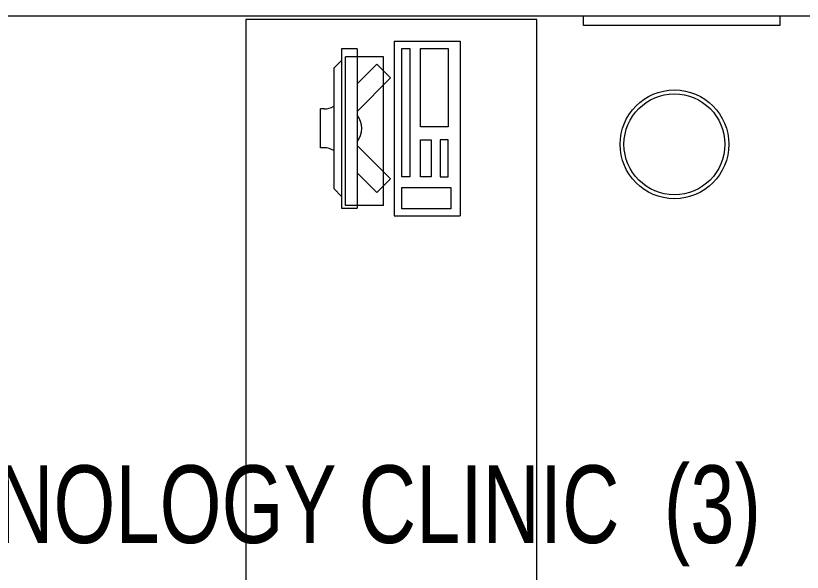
# Model space of a CAD drawing. Header units: millimetres. Extents: x -2143172 to 5255, y -610845 to 279739.
# Drawn here: x -1060450 to -1058424, y -577556 to -576123 of the extents above; entities that cross this region are included whole.
import ezdxf

# ---------------------------------------------------------------- set-up
doc = ezdxf.new("R2010")
doc.units = ezdxf.units.MM
doc.header["$LTSCALE"] = 30
doc.linetypes.add('HIDDEN', pattern=[9.525, 6.35, -3.175])
doc.layers.get('0').update_dxf_attribs({"lineweight": 5})
for name, color, linetype, lineweight in [('72_EGR_BASE_TEXT', 7, 'Continuous', 5), ('LOADING', 163, 'Continuous', 5), ('Walls', 32, 'Continuous', 5)]:
    doc.layers.add(name, color=color, linetype=linetype, lineweight=lineweight)
doc.styles.add('X3G_ENTITY_9EC9', font='swisscl.ttf', dxfattribs={"height": 0.2})

# ---------------------------------------------------------------- blocks, each defined once
blk = doc.blocks.new('WM00001-P')
blk.add_circle((0, 0), 0.14)
at = {"color": 8}
blk.add_circle((0, 0), 0.13, dxfattribs=at)
blk = doc.blocks.new('ITCWLS1-P')
for p, q in [((-0.17, 0.45), (-0.17, 0)), ((-0.17, 0.45), (0, 0.45)), ((0, 0.45), (0, 0)), ((-0.2651, 0.43, 0), (-0.3051, 0.43, 0)), ((-0.3051, 0.43, 0), (-0.3051, 0.02, 0)), ((-0.2651, 0.43, 0), (-0.2651, 0.02, 0)), ((-0.1496, 0.4305), (-0.1291, 0.4305)), ((-0.1291, 0.4305), (-0.1291, 0.4089)), ((-0.3251, 0.38, 0), (-0.3051, 0.4, 0)), ((-0.3251, 0.38, 0), (-0.3251, 0.07, 0)), ((-0.3251, 0.07, 0), (-0.3051, 0.05, 0)), ((-0.3051, 0.02, 0), (-0.2651, 0.02, 0)), ((-0.17, 0), (0, 0))]:
    blk.add_line(p, q)
at = {"color": 8, "linetype": 'HIDDEN'}
for p, q in [((-0.197, 0.4094), (-0.295, 0.4094)), ((-0.295, 0.0264), (-0.295, 0.4094)), ((-0.197, 0.0264), (-0.197, 0.4094)), ((-0.197, 0.0264), (-0.295, 0.0264))]:
    blk.add_line(p, q, dxfattribs=at)
at = {"color": 1, "extrusion": (2.48281e-10, 3.18408e-10, -1)}
for p, q in [((-0.2651, 0.3395), (-0.2144, 0.3902)), ((-0.1791, 0.3548), (-0.2144, 0.3902)), ((-0.2651, 0.2688), (-0.1791, 0.3548))]:
    blk.add_line(p, q, dxfattribs=at)
at = {"color": 1}
for p, q in [((-0.3503, 0.275), (-0.3596, 0.275)), ((-0.3596, 0.175), (-0.3596, 0.275)), ((-0.3503, 0.175), (-0.3596, 0.175))]:
    blk.add_line(p, q, dxfattribs=at)
at = {"color": 1, "extrusion": (2.48281e-10, -3.18408e-10, -1)}
for p, q in [((-0.2651, 0.1812), (-0.1791, 0.0952)), ((-0.2651, 0.1105), (-0.2144, 0.0598)), ((-0.1791, 0.0952), (-0.2144, 0.0598))]:
    blk.add_line(p, q, dxfattribs=at)
blk.add_lwpolyline([(-0.1291, 0.4089), (-0.1291, 0.1), (-0.1496, 0.1), (-0.1496, 0.4305)])
for points in [[(-0.1019, 0.4305), (-0.0304, 0.4305), (-0.0304, 0.2294), (-0.1019, 0.2294)], [(-0.1019, 0.1954), (-0.0747, 0.1954), (-0.0747, 0.1), (-0.1019, 0.1)], [(-0.0304, 0.1954), (-0.0508, 0.1954), (-0.0508, 0.1), (-0.0304, 0.1)], [(-0.1496, 0.0727), (-0.0236, 0.0727), (-0.0236, 0.0182), (-0.1496, 0.0182)]]:
    blk.add_lwpolyline(points, close=True)
at = {"color": 250, "linetype": 'Continuous'}
for points in [[(-0.1496, 0.1), (-0.1496, 0.1), (-0.1496, 0.1), (-0.1496, 0.1), (-0.1496, 0.1), (-0.1496, 0.1), (-0.1496, 0.1), (-0.1496, 0.1), (-0.1496, 0.1)], [(-0.1496, 0.1), (-0.1496, 0.1), (-0.1496, 0.1), (-0.1496, 0.1), (-0.1496, 0.1), (-0.1496, 0.1), (-0.1496, 0.1), (-0.1496, 0.1), (-0.1496, 0.1), (-0.1496, 0.1), (-0.1496, 0.1), (-0.1496, 0.1), (-0.1496, 0.1), (-0.1496, 0.1), (-0.1496, 0.1), (-0.1496, 0.1), (-0.1496, 0.1), (-0.1496, 0.1)], [(-0.1496, 0.1), (-0.1496, 0.1), (-0.1496, 0.1), (-0.1496, 0.1), (-0.1496, 0.1), (-0.1496, 0.1), (-0.1496, 0.1), (-0.1496, 0.1), (-0.1496, 0.1), (-0.1496, 0.1)], [(-0.1496, 0.1), (-0.1496, 0.1), (-0.1496, 0.1), (-0.1496, 0.1), (-0.1496, 0.1), (-0.1496, 0.1), (-0.1496, 0.1)], [(-0.1496, 0.1), (-0.1496, 0.1), (-0.1496, 0.1), (-0.1496, 0.1), (-0.1496, 0.1), (-0.1496, 0.1), (-0.1496, 0.1), (-0.1496, 0.1), (-0.1496, 0.1), (-0.1496, 0.1)], [(-0.1496, 0.1), (-0.1496, 0.1), (-0.1496, 0.1), (-0.1496, 0.1), (-0.1496, 0.1), (-0.1496, 0.1), (-0.1496, 0.1), (-0.1496, 0.1), (-0.1496, 0.1), (-0.1496, 0.1), (-0.1496, 0.1), (-0.1496, 0.1), (-0.1496, 0.1), (-0.1496, 0.1), (-0.1496, 0.1)], [(-0.1496, 0.1), (-0.1496, 0.1), (-0.1496, 0.1), (-0.1496, 0.1), (-0.1496, 0.1), (-0.1496, 0.1), (-0.1496, 0.1), (-0.1496, 0.1), (-0.1496, 0.1), (-0.1496, 0.1)], [(-0.1496, 0.1), (-0.1496, 0.1), (-0.1496, 0.1), (-0.1496, 0.1), (-0.1496, 0.1), (-0.1496, 0.1), (-0.1496, 0.1), (-0.1496, 0.1), (-0.1496, 0.1), (-0.1496, 0.1)], [(-0.1496, 0.1), (-0.1496, 0.1), (-0.1496, 0.1), (-0.1496, 0.1), (-0.1496, 0.1), (-0.1496, 0.1), (-0.1496, 0.1), (-0.1496, 0.1), (-0.1496, 0.1), (-0.1496, 0.1), (-0.1496, 0.1), (-0.1496, 0.1), (-0.1496, 0.1), (-0.1496, 0.1), (-0.1496, 0.1), (-0.1496, 0.1), (-0.1496, 0.1), (-0.1496, 0.1), (-0.1496, 0.1), (-0.1496, 0.1), (-0.1496, 0.1), (-0.1496, 0.1), (-0.1496, 0.1), (-0.1496, 0.1), (-0.1496, 0.1), (-0.1496, 0.1), (-0.1496, 0.1), (-0.1496, 0.1), (-0.1496, 0.1), (-0.1496, 0.1), (-0.1496, 0.1), (-0.1496, 0.1), (-0.1496, 0.1), (-0.1496, 0.1), (-0.1496, 0.1), (-0.1496, 0.1), (-0.1496, 0.1), (-0.1496, 0.1), (-0.1496, 0.1), (-0.1496, 0.1), (-0.1496, 0.1), (-0.1496, 0.1), (-0.1496, 0.1), (-0.1496, 0.1), (-0.1496, 0.1), (-0.1496, 0.1), (-0.1496, 0.1), (-0.1496, 0.1), (-0.1496, 0.1), (-0.1496, 0.1), (-0.1496, 0.1), (-0.1496, 0.1), (-0.1496, 0.1), (-0.1496, 0.1)], [(-0.1496, 0.1), (-0.1496, 0.1), (-0.1496, 0.1), (-0.1496, 0.1), (-0.1496, 0.1), (-0.1496, 0.1), (-0.1496, 0.1), (-0.1496, 0.1), (-0.1496, 0.1), (-0.1496, 0.1), (-0.1496, 0.1), (-0.1496, 0.1), (-0.1496, 0.1), (-0.1496, 0.1), (-0.1496, 0.1), (-0.1496, 0.1), (-0.1496, 0.1), (-0.1496, 0.1), (-0.1496, 0.1), (-0.1496, 0.1), (-0.1496, 0.1), (-0.1496, 0.1), (-0.1496, 0.1), (-0.1496, 0.1), (-0.1496, 0.1), (-0.1496, 0.1), (-0.1496, 0.1), (-0.1496, 0.1), (-0.1496, 0.1), (-0.1496, 0.1), (-0.1496, 0.1), (-0.1496, 0.1), (-0.1496, 0.1), (-0.1496, 0.1), (-0.1496, 0.1), (-0.1496, 0.1), (-0.1496, 0.1), (-0.1496, 0.1), (-0.1496, 0.1), (-0.1496, 0.1), (-0.1496, 0.1), (-0.1496, 0.1), (-0.1496, 0.1), (-0.1496, 0.1), (-0.1496, 0.1), (-0.1496, 0.1), (-0.1496, 0.1), (-0.1496, 0.1), (-0.1496, 0.1), (-0.1496, 0.1), (-0.1496, 0.1), (-0.1496, 0.1), (-0.1496, 0.1), (-0.1496, 0.1), (-0.1496, 0.1), (-0.1496, 0.1), (-0.1496, 0.1), (-0.1496, 0.1), (-0.1496, 0.1), (-0.1496, 0.1), (-0.1496, 0.1), (-0.1496, 0.1), (-0.1496, 0.1), (-0.1496, 0.1), (-0.1496, 0.1), (-0.1496, 0.1), (-0.1496, 0.1), (-0.1496, 0.1), (-0.1496, 0.1), (-0.1496, 0.1), (-0.1496, 0.1), (-0.1496, 0.1), (-0.1496, 0.1), (-0.1496, 0.1), (-0.1496, 0.1), (-0.1496, 0.1), (-0.1496, 0.1), (-0.1496, 0.1), (-0.1496, 0.1), (-0.1496, 0.1), (-0.1496, 0.1), (-0.1496, 0.1), (-0.1496, 0.1), (-0.1496, 0.1), (-0.1496, 0.1), (-0.1496, 0.1), (-0.1496, 0.1), (-0.1496, 0.1), (-0.1496, 0.1)], [(-0.1496, 0.1), (-0.1496, 0.1), (-0.1496, 0.1), (-0.1496, 0.1), (-0.1496, 0.1), (-0.1496, 0.1), (-0.1496, 0.1), (-0.1496, 0.1), (-0.1496, 0.1), (-0.1496, 0.1), (-0.1496, 0.1), (-0.1496, 0.1)], [(-0.1496, 0.1), (-0.1496, 0.1), (-0.1496, 0.1), (-0.1496, 0.1), (-0.1496, 0.1), (-0.1496, 0.1), (-0.1496, 0.1)], [(-0.1496, 0.1), (-0.1496, 0.1), (-0.1496, 0.1), (-0.1496, 0.1), (-0.1496, 0.1), (-0.1496, 0.1), (-0.1496, 0.1), (-0.1496, 0.1), (-0.1496, 0.1), (-0.1496, 0.1), (-0.1496, 0.1), (-0.1496, 0.1), (-0.1496, 0.1), (-0.1496, 0.1), (-0.1496, 0.1), (-0.1496, 0.1), (-0.1496, 0.1)], [(-0.1496, 0.1), (-0.1496, 0.1), (-0.1496, 0.1), (-0.1496, 0.1), (-0.1496, 0.1), (-0.1496, 0.1), (-0.1496, 0.1), (-0.1496, 0.1), (-0.1496, 0.1), (-0.1496, 0.1), (-0.1496, 0.1), (-0.1496, 0.1), (-0.1496, 0.1), (-0.1496, 0.1), (-0.1496, 0.1), (-0.1496, 0.1), (-0.1496, 0.1), (-0.1496, 0.1), (-0.1496, 0.1), (-0.1496, 0.1), (-0.1496, 0.1), (-0.1496, 0.1), (-0.1496, 0.1), (-0.1496, 0.1), (-0.1496, 0.1), (-0.1496, 0.1), (-0.1496, 0.1), (-0.1496, 0.1), (-0.1496, 0.1), (-0.1496, 0.1), (-0.1496, 0.1), (-0.1496, 0.1), (-0.1496, 0.1), (-0.1496, 0.1), (-0.1496, 0.1), (-0.1496, 0.1), (-0.1496, 0.1), (-0.1496, 0.1), (-0.1496, 0.1), (-0.1496, 0.1), (-0.1496, 0.1), (-0.1496, 0.1), (-0.1496, 0.1), (-0.1496, 0.1), (-0.1496, 0.1), (-0.1496, 0.1), (-0.1496, 0.1), (-0.1496, 0.1), (-0.1496, 0.1), (-0.1496, 0.1), (-0.1496, 0.1), (-0.1496, 0.1), (-0.1496, 0.1), (-0.1496, 0.1), (-0.1496, 0.1), (-0.1496, 0.1), (-0.1496, 0.1), (-0.1496, 0.1), (-0.1496, 0.1), (-0.1496, 0.1), (-0.1496, 0.1), (-0.1496, 0.1), (-0.1496, 0.1), (-0.1496, 0.1), (-0.1496, 0.1), (-0.1496, 0.1), (-0.1496, 0.1), (-0.1496, 0.1), (-0.1496, 0.1), (-0.1496, 0.1), (-0.1496, 0.1), (-0.1496, 0.1), (-0.1496, 0.1), (-0.1496, 0.1), (-0.1496, 0.1), (-0.1496, 0.1), (-0.1496, 0.1), (-0.1496, 0.1), (-0.1496, 0.1), (-0.1496, 0.1), (-0.1496, 0.1), (-0.1496, 0.1), (-0.1496, 0.1), (-0.1496, 0.1), (-0.1496, 0.1), (-0.1496, 0.1), (-0.1496, 0.1), (-0.1496, 0.1), (-0.1496, 0.1), (-0.1496, 0.1), (-0.1496, 0.1), (-0.1496, 0.1), (-0.1496, 0.1), (-0.1496, 0.1), (-0.1496, 0.1), (-0.1496, 0.1), (-0.1496, 0.1), (-0.1496, 0.1), (-0.1496, 0.1), (-0.1496, 0.1), (-0.1496, 0.1), (-0.1496, 0.1), (-0.1496, 0.1), (-0.1496, 0.1), (-0.1496, 0.1), (-0.1496, 0.1), (-0.1496, 0.1), (-0.1496, 0.1), (-0.1496, 0.1), (-0.1496, 0.1), (-0.1496, 0.1)], [(-0.1496, 0.1), (-0.1496, 0.1), (-0.1496, 0.1), (-0.1496, 0.1), (-0.1496, 0.1), (-0.1496, 0.1), (-0.1496, 0.1), (-0.1496, 0.1)]]:
    blk.add_lwpolyline(points, dxfattribs=at)
for points in [[(-0.1496, 0.1), (-0.1496, 0.1), (-0.1496, 0.1), (-0.1496, 0.1), (-0.1496, 0.1), (-0.1496, 0.1), (-0.1496, 0.1), (-0.1496, 0.1), (-0.1496, 0.1), (-0.1496, 0.1), (-0.1496, 0.1), (-0.1496, 0.1), (-0.1496, 0.1), (-0.1496, 0.1), (-0.1496, 0.1), (-0.1496, 0.1), (-0.1496, 0.1), (-0.1496, 0.1), (-0.1496, 0.1), (-0.1496, 0.1), (-0.1496, 0.1), (-0.1496, 0.1), (-0.1496, 0.1), (-0.1496, 0.1), (-0.1496, 0.1), (-0.1496, 0.1), (-0.1496, 0.1), (-0.1496, 0.1), (-0.1496, 0.1), (-0.1496, 0.1), (-0.1496, 0.1), (-0.1496, 0.1), (-0.1496, 0.1), (-0.1496, 0.1), (-0.1496, 0.1), (-0.1496, 0.1), (-0.1496, 0.1), (-0.1496, 0.1), (-0.1496, 0.1), (-0.1496, 0.1), (-0.1496, 0.1), (-0.1496, 0.1), (-0.1496, 0.1), (-0.1496, 0.1), (-0.1496, 0.1), (-0.1496, 0.1), (-0.1496, 0.1), (-0.1496, 0.1), (-0.1496, 0.1), (-0.1496, 0.1), (-0.1496, 0.1), (-0.1496, 0.1), (-0.1496, 0.1), (-0.1496, 0.1), (-0.1496, 0.1), (-0.1496, 0.1), (-0.1496, 0.1), (-0.1496, 0.1), (-0.1496, 0.1), (-0.1496, 0.1), (-0.1496, 0.1), (-0.1496, 0.1), (-0.1496, 0.1), (-0.1496, 0.1), (-0.1496, 0.1), (-0.1496, 0.1), (-0.1496, 0.1), (-0.1496, 0.1), (-0.1496, 0.1), (-0.1496, 0.1), (-0.1496, 0.1), (-0.1496, 0.1), (-0.1496, 0.1), (-0.1496, 0.1), (-0.1496, 0.1), (-0.1496, 0.1), (-0.1496, 0.1), (-0.1496, 0.1), (-0.1496, 0.1), (-0.1496, 0.1), (-0.1496, 0.1), (-0.1496, 0.1), (-0.1496, 0.1), (-0.1496, 0.1), (-0.1496, 0.1), (-0.1496, 0.1), (-0.1496, 0.1), (-0.1496, 0.1), (-0.1496, 0.1), (-0.1496, 0.1), (-0.1496, 0.1), (-0.1496, 0.1), (-0.1496, 0.1), (-0.1496, 0.1), (-0.1496, 0.1), (-0.1496, 0.1), (-0.1496, 0.1), (-0.1496, 0.1), (-0.1496, 0.1), (-0.1496, 0.1), (-0.1496, 0.1), (-0.1496, 0.1), (-0.1496, 0.1), (-0.1496, 0.1), (-0.1496, 0.1), (-0.1496, 0.1), (-0.1496, 0.1), (-0.1496, 0.1), (-0.1496, 0.1), (-0.1496, 0.1), (-0.1496, 0.1), (-0.1496, 0.1), (-0.1496, 0.1), (-0.1496, 0.1), (-0.1496, 0.1), (-0.1496, 0.1), (-0.1496, 0.1), (-0.1496, 0.1), (-0.1496, 0.1), (-0.1496, 0.1), (-0.1496, 0.1), (-0.1496, 0.1), (-0.1496, 0.1), (-0.1496, 0.1), (-0.1496, 0.1), (-0.1496, 0.1), (-0.1496, 0.1), (-0.1496, 0.1), (-0.1496, 0.1), (-0.1496, 0.1), (-0.1496, 0.1), (-0.1496, 0.1), (-0.1496, 0.1), (-0.1496, 0.1), (-0.1496, 0.1), (-0.1496, 0.1), (-0.1496, 0.1), (-0.1496, 0.1), (-0.1496, 0.1), (-0.1496, 0.1), (-0.1496, 0.1), (-0.1496, 0.1), (-0.1496, 0.1), (-0.1496, 0.1), (-0.1496, 0.1), (-0.1496, 0.1), (-0.1496, 0.1), (-0.1496, 0.1), (-0.1496, 0.1), (-0.1496, 0.1), (-0.1496, 0.1), (-0.1496, 0.1), (-0.1496, 0.1), (-0.1496, 0.1), (-0.1496, 0.1), (-0.1496, 0.1), (-0.1496, 0.1), (-0.1496, 0.1), (-0.1496, 0.1), (-0.1496, 0.1), (-0.1496, 0.1), (-0.1496, 0.1), (-0.1496, 0.1), (-0.1496, 0.1), (-0.1496, 0.1), (-0.1496, 0.1), (-0.1496, 0.1), (-0.1496, 0.1), (-0.1496, 0.1), (-0.1496, 0.1), (-0.1496, 0.1), (-0.1496, 0.1), (-0.1496, 0.1), (-0.1496, 0.1), (-0.1496, 0.1), (-0.1496, 0.1), (-0.1496, 0.1), (-0.1496, 0.1), (-0.1496, 0.1), (-0.1496, 0.1), (-0.1496, 0.1), (-0.1496, 0.1), (-0.1496, 0.1), (-0.1496, 0.1), (-0.1496, 0.1), (-0.1496, 0.1), (-0.1496, 0.1), (-0.1496, 0.1), (-0.1496, 0.1), (-0.1496, 0.1), (-0.1496, 0.1), (-0.1496, 0.1), (-0.1496, 0.1), (-0.1496, 0.1), (-0.1496, 0.1), (-0.1496, 0.1), (-0.1496, 0.1), (-0.1496, 0.1), (-0.1496, 0.1), (-0.1496, 0.1), (-0.1496, 0.1), (-0.1496, 0.1), (-0.1496, 0.1), (-0.1496, 0.1), (-0.1496, 0.1), (-0.1496, 0.1), (-0.1496, 0.1), (-0.1496, 0.1), (-0.1496, 0.1), (-0.1496, 0.1), (-0.1496, 0.1), (-0.1496, 0.1), (-0.1496, 0.1), (-0.1496, 0.1), (-0.1496, 0.1), (-0.1496, 0.1), (-0.1496, 0.1), (-0.1496, 0.1), (-0.1496, 0.1), (-0.1496, 0.1), (-0.1496, 0.1), (-0.1496, 0.1), (-0.1496, 0.1), (-0.1496, 0.1), (-0.1496, 0.1), (-0.1496, 0.1), (-0.1496, 0.1), (-0.1496, 0.1), (-0.1496, 0.1), (-0.1496, 0.1), (-0.1496, 0.1), (-0.1496, 0.1), (-0.1496, 0.1), (-0.1496, 0.1), (-0.1496, 0.1), (-0.1496, 0.1), (-0.1496, 0.1), (-0.1496, 0.1), (-0.1496, 0.1), (-0.1496, 0.1), (-0.1496, 0.1), (-0.1496, 0.1), (-0.1496, 0.1), (-0.1496, 0.1), (-0.1496, 0.1), (-0.1496, 0.1), (-0.1496, 0.1), (-0.1496, 0.1), (-0.1496, 0.1), (-0.1496, 0.1), (-0.1496, 0.1), (-0.1496, 0.1), (-0.1496, 0.1), (-0.1496, 0.1), (-0.1496, 0.1), (-0.1496, 0.1), (-0.1496, 0.1), (-0.1496, 0.1), (-0.1496, 0.1), (-0.1496, 0.1), (-0.1496, 0.1), (-0.1496, 0.1), (-0.1496, 0.1), (-0.1496, 0.1), (-0.1496, 0.1), (-0.1496, 0.1), (-0.1496, 0.1), (-0.1496, 0.1), (-0.1496, 0.1), (-0.1496, 0.1), (-0.1496, 0.1), (-0.1496, 0.1), (-0.1496, 0.1), (-0.1496, 0.1), (-0.1496, 0.1), (-0.1496, 0.1), (-0.1496, 0.1)], [(-0.1496, 0.1), (-0.1496, 0.1), (-0.1496, 0.1), (-0.1496, 0.1), (-0.1496, 0.1), (-0.1496, 0.1), (-0.1496, 0.1), (-0.1496, 0.1), (-0.1496, 0.1), (-0.1496, 0.1), (-0.1496, 0.1), (-0.1496, 0.1), (-0.1496, 0.1), (-0.1496, 0.1), (-0.1496, 0.1), (-0.1496, 0.1), (-0.1496, 0.1), (-0.1496, 0.1), (-0.1496, 0.1), (-0.1496, 0.1), (-0.1496, 0.1), (-0.1496, 0.1), (-0.1496, 0.1), (-0.1496, 0.1), (-0.1496, 0.1), (-0.1496, 0.1), (-0.1496, 0.1), (-0.1496, 0.1), (-0.1496, 0.1), (-0.1496, 0.1), (-0.1496, 0.1), (-0.1496, 0.1), (-0.1496, 0.1), (-0.1496, 0.1), (-0.1496, 0.1), (-0.1496, 0.1), (-0.1496, 0.1), (-0.1496, 0.1), (-0.1496, 0.1), (-0.1496, 0.1), (-0.1496, 0.1), (-0.1496, 0.1), (-0.1496, 0.1), (-0.1496, 0.1), (-0.1496, 0.1), (-0.1496, 0.1), (-0.1496, 0.1), (-0.1496, 0.1), (-0.1496, 0.1), (-0.1496, 0.1), (-0.1496, 0.1), (-0.1496, 0.1), (-0.1496, 0.1), (-0.1496, 0.1), (-0.1496, 0.1), (-0.1496, 0.1), (-0.1496, 0.1), (-0.1496, 0.1), (-0.1496, 0.1), (-0.1496, 0.1), (-0.1496, 0.1), (-0.1496, 0.1), (-0.1496, 0.1), (-0.1496, 0.1), (-0.1496, 0.1), (-0.1496, 0.1), (-0.1496, 0.1), (-0.1496, 0.1), (-0.1496, 0.1), (-0.1496, 0.1), (-0.1496, 0.1), (-0.1496, 0.1), (-0.1496, 0.1), (-0.1496, 0.1), (-0.1496, 0.1), (-0.1496, 0.1), (-0.1496, 0.1), (-0.1496, 0.1), (-0.1496, 0.1), (-0.1496, 0.1), (-0.1496, 0.1), (-0.1496, 0.1), (-0.1496, 0.1), (-0.1496, 0.1), (-0.1496, 0.1), (-0.1496, 0.1), (-0.1496, 0.1), (-0.1496, 0.1), (-0.1496, 0.1), (-0.1496, 0.1), (-0.1496, 0.1), (-0.1496, 0.1), (-0.1496, 0.1), (-0.1496, 0.1), (-0.1496, 0.1), (-0.1496, 0.1), (-0.1496, 0.1), (-0.1496, 0.1), (-0.1496, 0.1), (-0.1496, 0.1), (-0.1496, 0.1), (-0.1496, 0.1), (-0.1496, 0.1), (-0.1496, 0.1), (-0.1496, 0.1), (-0.1496, 0.1), (-0.1496, 0.1), (-0.1496, 0.1), (-0.1496, 0.1), (-0.1496, 0.1), (-0.1496, 0.1), (-0.1496, 0.1), (-0.1496, 0.1), (-0.1496, 0.1), (-0.1496, 0.1), (-0.1496, 0.1), (-0.1496, 0.1), (-0.1496, 0.1), (-0.1496, 0.1), (-0.1496, 0.1), (-0.1496, 0.1), (-0.1496, 0.1), (-0.1496, 0.1), (-0.1496, 0.1), (-0.1496, 0.1), (-0.1496, 0.1), (-0.1496, 0.1), (-0.1496, 0.1), (-0.1496, 0.1), (-0.1496, 0.1), (-0.1496, 0.1), (-0.1496, 0.1), (-0.1496, 0.1), (-0.1496, 0.1), (-0.1496, 0.1), (-0.1496, 0.1), (-0.1496, 0.1), (-0.1496, 0.1), (-0.1496, 0.1), (-0.1496, 0.1), (-0.1496, 0.1), (-0.1496, 0.1), (-0.1496, 0.1), (-0.1496, 0.1), (-0.1496, 0.1), (-0.1496, 0.1), (-0.1496, 0.1), (-0.1496, 0.1), (-0.1496, 0.1), (-0.1496, 0.1), (-0.1496, 0.1), (-0.1496, 0.1), (-0.1496, 0.1), (-0.1496, 0.1), (-0.1496, 0.1), (-0.1496, 0.1), (-0.1496, 0.1), (-0.1496, 0.1), (-0.1496, 0.1), (-0.1496, 0.1), (-0.1496, 0.1), (-0.1496, 0.1), (-0.1496, 0.1), (-0.1496, 0.1), (-0.1496, 0.1), (-0.1496, 0.1), (-0.1496, 0.1), (-0.1496, 0.1), (-0.1496, 0.1), (-0.1496, 0.1), (-0.1496, 0.1), (-0.1496, 0.1), (-0.1496, 0.1), (-0.1496, 0.1), (-0.1496, 0.1), (-0.1496, 0.1), (-0.1496, 0.1), (-0.1496, 0.1), (-0.1496, 0.1), (-0.1496, 0.1), (-0.1496, 0.1), (-0.1496, 0.1), (-0.1496, 0.1), (-0.1496, 0.1), (-0.1496, 0.1), (-0.1496, 0.1), (-0.1496, 0.1), (-0.1496, 0.1), (-0.1496, 0.1), (-0.1496, 0.1), (-0.1496, 0.1), (-0.1496, 0.1), (-0.1496, 0.1), (-0.1496, 0.1), (-0.1496, 0.1), (-0.1496, 0.1), (-0.1496, 0.1), (-0.1496, 0.1), (-0.1496, 0.1), (-0.1496, 0.1), (-0.1496, 0.1), (-0.1496, 0.1), (-0.1496, 0.1), (-0.1496, 0.1), (-0.1496, 0.1), (-0.1496, 0.1), (-0.1496, 0.1), (-0.1496, 0.1), (-0.1496, 0.1), (-0.1496, 0.1), (-0.1496, 0.1), (-0.1496, 0.1), (-0.1496, 0.1), (-0.1496, 0.1)], [(-0.1496, 0.1), (-0.1496, 0.1), (-0.1496, 0.1), (-0.1496, 0.1), (-0.1496, 0.1), (-0.1496, 0.1), (-0.1496, 0.1), (-0.1496, 0.1), (-0.1496, 0.1), (-0.1496, 0.1), (-0.1496, 0.1), (-0.1496, 0.1), (-0.1496, 0.1), (-0.1496, 0.1), (-0.1496, 0.1), (-0.1496, 0.1), (-0.1496, 0.1), (-0.1496, 0.1), (-0.1496, 0.1), (-0.1496, 0.1), (-0.1496, 0.1), (-0.1496, 0.1), (-0.1496, 0.1), (-0.1496, 0.1), (-0.1496, 0.1), (-0.1496, 0.1), (-0.1496, 0.1), (-0.1496, 0.1), (-0.1496, 0.1), (-0.1496, 0.1), (-0.1496, 0.1), (-0.1496, 0.1), (-0.1496, 0.1), (-0.1496, 0.1), (-0.1496, 0.1), (-0.1496, 0.1), (-0.1496, 0.1), (-0.1496, 0.1), (-0.1496, 0.1), (-0.1496, 0.1), (-0.1496, 0.1), (-0.1496, 0.1), (-0.1496, 0.1), (-0.1496, 0.1), (-0.1496, 0.1), (-0.1496, 0.1), (-0.1496, 0.1), (-0.1496, 0.1), (-0.1496, 0.1), (-0.1496, 0.1), (-0.1496, 0.1), (-0.1496, 0.1), (-0.1496, 0.1), (-0.1496, 0.1), (-0.1496, 0.1), (-0.1496, 0.1), (-0.1496, 0.1), (-0.1496, 0.1), (-0.1496, 0.1), (-0.1496, 0.1), (-0.1496, 0.1), (-0.1496, 0.1), (-0.1496, 0.1), (-0.1496, 0.1), (-0.1496, 0.1), (-0.1496, 0.1), (-0.1496, 0.1), (-0.1496, 0.1), (-0.1496, 0.1), (-0.1496, 0.1), (-0.1496, 0.1), (-0.1496, 0.1), (-0.1496, 0.1), (-0.1496, 0.1), (-0.1496, 0.1), (-0.1496, 0.1), (-0.1496, 0.1), (-0.1496, 0.1), (-0.1496, 0.1), (-0.1496, 0.1), (-0.1496, 0.1), (-0.1496, 0.1), (-0.1496, 0.1), (-0.1496, 0.1), (-0.1496, 0.1), (-0.1496, 0.1), (-0.1496, 0.1), (-0.1496, 0.1), (-0.1496, 0.1), (-0.1496, 0.1), (-0.1496, 0.1), (-0.1496, 0.1), (-0.1496, 0.1), (-0.1496, 0.1), (-0.1496, 0.1), (-0.1496, 0.1), (-0.1496, 0.1), (-0.1496, 0.1), (-0.1496, 0.1), (-0.1496, 0.1), (-0.1496, 0.1), (-0.1496, 0.1), (-0.1496, 0.1), (-0.1496, 0.1), (-0.1496, 0.1), (-0.1496, 0.1), (-0.1496, 0.1), (-0.1496, 0.1), (-0.1496, 0.1), (-0.1496, 0.1), (-0.1496, 0.1), (-0.1496, 0.1), (-0.1496, 0.1), (-0.1496, 0.1), (-0.1496, 0.1), (-0.1496, 0.1), (-0.1496, 0.1), (-0.1496, 0.1), (-0.1496, 0.1), (-0.1496, 0.1), (-0.1496, 0.1), (-0.1496, 0.1), (-0.1496, 0.1), (-0.1496, 0.1), (-0.1496, 0.1), (-0.1496, 0.1), (-0.1496, 0.1), (-0.1496, 0.1), (-0.1496, 0.1), (-0.1496, 0.1), (-0.1496, 0.1), (-0.1496, 0.1), (-0.1496, 0.1), (-0.1496, 0.1), (-0.1496, 0.1), (-0.1496, 0.1), (-0.1496, 0.1), (-0.1496, 0.1), (-0.1496, 0.1), (-0.1496, 0.1), (-0.1496, 0.1), (-0.1496, 0.1), (-0.1496, 0.1), (-0.1496, 0.1), (-0.1496, 0.1), (-0.1496, 0.1), (-0.1496, 0.1), (-0.1496, 0.1), (-0.1496, 0.1), (-0.1496, 0.1), (-0.1496, 0.1), (-0.1496, 0.1), (-0.1496, 0.1), (-0.1496, 0.1), (-0.1496, 0.1), (-0.1496, 0.1), (-0.1496, 0.1), (-0.1496, 0.1), (-0.1496, 0.1), (-0.1496, 0.1), (-0.1496, 0.1), (-0.1496, 0.1), (-0.1496, 0.1), (-0.1496, 0.1), (-0.1496, 0.1), (-0.1496, 0.1), (-0.1496, 0.1), (-0.1496, 0.1), (-0.1496, 0.1), (-0.1496, 0.1), (-0.1496, 0.1), (-0.1496, 0.1), (-0.1496, 0.1), (-0.1496, 0.1), (-0.1496, 0.1), (-0.1496, 0.1), (-0.1496, 0.1), (-0.1496, 0.1), (-0.1496, 0.1), (-0.1496, 0.1), (-0.1496, 0.1), (-0.1496, 0.1), (-0.1496, 0.1), (-0.1496, 0.1), (-0.1496, 0.1), (-0.1496, 0.1), (-0.1496, 0.1), (-0.1496, 0.1), (-0.1496, 0.1), (-0.1496, 0.1), (-0.1496, 0.1), (-0.1496, 0.1), (-0.1496, 0.1), (-0.1496, 0.1), (-0.1496, 0.1), (-0.1496, 0.1), (-0.1496, 0.1), (-0.1496, 0.1), (-0.1496, 0.1), (-0.1496, 0.1), (-0.1496, 0.1), (-0.1496, 0.1), (-0.1496, 0.1), (-0.1496, 0.1), (-0.1496, 0.1), (-0.1496, 0.1), (-0.1496, 0.1), (-0.1496, 0.1), (-0.1496, 0.1), (-0.1496, 0.1), (-0.1496, 0.1), (-0.1496, 0.1), (-0.1496, 0.1), (-0.1496, 0.1), (-0.1496, 0.1), (-0.1496, 0.1), (-0.1496, 0.1), (-0.1496, 0.1), (-0.1496, 0.1)]]:
    blk.add_lwpolyline(points, close=True, dxfattribs=at)
at = {"color": 1}
for centre, radius, start, end in [((-0.3503, 0.325), 0.05, 270, 300.3093), ((-0.3089, 0.225), 0.0556, 321.9431, 38.0569), ((-0.3503, 0.125), 0.05, 59.6907, 90)]:
    blk.add_arc(centre, radius, start, end, dxfattribs=at)

msp = doc.modelspace()

# ---------------------------------------------------------------- linework, layer by layer
at = {"layer": 'LOADING', "elevation": 0.1}
msp.add_lwpolyline([(-1059107, -576132.7), (-1059857, -576132.7), (-1059857, -577632.7), (-1059107, -577632.7)], close=True, dxfattribs=at)
msp.add_lwpolyline([(-1058481.4, -576123.1), (-1058481.4, -576148.1), (-1058987.4, -576148.1), (-1058987.4, -576123.1), (-1058481.4, -576123.1)], dxfattribs=at)
at = {"layer": 'Walls'}
msp.add_line((-1061857, -576123.1, 0.2), (-1058357, -576123.1, 0.2), dxfattribs=at)

# ---------------------------------------------------------------- block references
at = {"layer": 'LOADING', "extrusion": (8.01373e-06, 1.93993e-16, 1), "xscale": 1000.00000000001, "yscale": 1000.00000000001, "zscale": 1000.00000000001}
msp.add_blockref('ITCWLS1-P', (-1059305.1, -576638.2, -8.4), dxfattribs=at)
at = {"layer": 'LOADING', "extrusion": (-2.26467e-18, 2.24019e-05, -1), "xscale": -1000, "yscale": 1000, "zscale": 1000, "rotation": 269.9999999999999}
msp.add_blockref('WM00001-P', (1058752.8, -576454.2, -13), dxfattribs=at)

# ---------------------------------------------------------------- texts
at = {"layer": '72_EGR_BASE_TEXT', "insert": (-1059987.7, -577280.7, 0.2), "char_height": 200, "attachment_point": 2, "style": 'X3G_ENTITY_9EC9'}
msp.add_mtext('ENDOCRINOLOGY CLINIC  (3)', dxfattribs=at)

doc.saveas('drawing.dxf')
